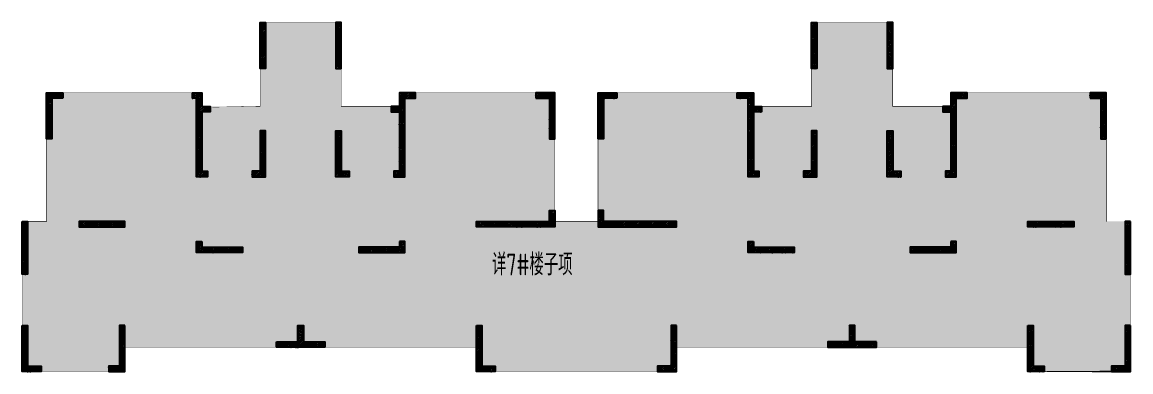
# Model space of a CAD drawing. Extents: x 923964 to 1204934, y 804567 to 1705037.
# Drawn here: x 1082122 to 1123134, y 856917 to 869837 of the extents above; entities that cross this region are included whole.
import ezdxf
from ezdxf.enums import TextEntityAlignment as Align

# ---------------------------------------------------------------- set-up
doc = ezdxf.new("R2010")
doc.units = 0
doc.header["$LTSCALE"] = 500
for name, color, linetype in [('S_WALL', 2, 'CONTINUOUS'), ('S_WALL_HACH', 30, 'CONTINUOUS'), ('S_WALL_OTHE_HACH', 33, 'CONTINUOUS'), ('主楼填充', 7, 'CONTINUOUS')]:
    doc.layers.add(name, color=color, linetype=linetype)
doc.styles.add('TH-STYLE3', font='tssdeng.shx', dxfattribs={"width": 0.7, "bigfont": 'tssdchn.shx'})
pattern_1 = [(45, (0, 0), (-44.19417382415921, 44.19417382415922), []), (49.99999999999999, (0, 0), (179.3150456501884, -15.68803374564878), [18.75, -206.25]), (355, (0, 0), (-34.68783340325, 188.048033425003), [15, -165]), (100.4514, (14.94292, -1.307335), (144.6273454285054, 172.3598855152384), [15.9350475, -175.285528]), (46.18420000000002, (0, 50), (266.8102621564111, -41.37975358225452), [28.125, -309.3749999999999]), (96.6356, (22.23418625, 46.55167325), (233.6656763871758, 243.5294677251104), [23.902572, -262.92825]), (351.1842, (0, 50), (233.6654862834068, 243.5296502313311), [22.5, -247.5]), (21, (25, 37.5), (149.2267630296154, -100.6547226663347), [18.75, -206.25]), (326.0000000000001, (25, 37.5), (60.82883298039543, 181.2875112617133), [15, -165]), (71.4514, (37.43555825, 29.1120985), (210.0556571453725, 80.6326241774881), [15.9350475, -175.285528]), (37.50000000000001, (0, 0), (3.039963829322667, 83.22346345782788), [0, -163, 0, -167.5, 0, -165.625]), (7.499999999999999, (0, 0), (65.76738436053715, 98.60292797059006), [0, -95.5, 0, -159.25, 0, -63.125]), (327.5, (-55.75, 0), (133.4556090431022, -5.638717933594939), [0, -62.5, 0, -195, 0, -258.75]), (317.5, (-80.75, 0), (145.7965423355966, 25.02624558307943), [0, -81.25, 0, -129.5, 0, -183.75])]

msp = doc.modelspace()

# ---------------------------------------------------------------- hatches: boundary and pattern name
at = {"layer": 'S_WALL_HACH'}
h = msp.add_hatch(color=256, dxfattribs=at)
h.dxf.hatch_style = 1
h.paths.add_polyline_path([(1091123.895020982, 869627.3695993001), (1091123.894925914, 869627.3695993002), (1091123.894925914, 868127.3695993002), (1090923.894925914, 868127.3695993002), (1090923.894925914, 869827.3695993002), (1091123.895020982, 869827.3695993001)])
h = msp.add_hatch(color=256, dxfattribs=at)
h.dxf.hatch_style = 1
h.paths.add_polyline_path([(1093723.894925916, 869627.3695993002), (1093723.894925916, 868127.3695993002), (1093923.894925916, 868127.3695993002), (1093923.894925916, 869827.3695993002), (1093723.894925916, 869827.3695993001)])
h = msp.add_hatch(color=256, dxfattribs=at)
h.dxf.hatch_style = 1
h.paths.add_polyline_path([(1111523.895020983, 869627.3695993122), (1111523.895116083, 869627.3695993123), (1111523.895116085, 868127.3695993123), (1111323.895116085, 868127.369599312), (1111323.895116083, 869827.369599312), (1111523.895020982, 869827.3695993122)])
h = msp.add_hatch(color=256, dxfattribs=at)
h.dxf.hatch_style = 1
h.paths.add_polyline_path([(1114123.895116085, 869627.3695993158), (1114123.895116087, 868127.3695993158), (1114323.895116087, 868127.3695993162), (1114323.895116085, 869827.3695993162), (1114123.895116085, 869827.3695993153)])
h = msp.add_hatch(color=256, dxfattribs=at)
h.dxf.hatch_style = 1
h.paths.add_polyline_path([(1083623.895020988, 867027.3695992981), (1083223.895021004, 867027.3695992981), (1083223.895021004, 865527.3695992981), (1083023.895021004, 865527.3695992981), (1083023.895021004, 867227.3695992981), (1083623.895020988, 867227.3695992981)])
h = msp.add_hatch(color=256, dxfattribs=at)
h.dxf.hatch_style = 1
h.paths.add_polyline_path([(1088773.895020988, 866727.3695992979), (1089073.895020989, 866727.3695992979), (1089073.895020989, 866527.3695992979), (1088773.895020988, 866527.3695992979), (1088773.895020988, 864327.369599297), (1088973.895020965, 864327.369599297), (1088973.895020965, 864127.369599297), (1088573.895020988, 864127.369599297), (1088573.895021055, 867027.3695992978), (1088423.895020995, 867027.3695992978), (1088423.895020995, 867227.3695992978), (1088773.895020988, 867227.3695992981)])
h = msp.add_hatch(color=256, dxfattribs=at)
h.dxf.hatch_style = 1
h.paths.add_polyline_path([(1096073.895021067, 866727.3695989191), (1095773.895021066, 866727.3695989191), (1095773.895021066, 866527.3695989191), (1096073.895021067, 866527.3695989191), (1096073.895021067, 864327.3695989551), (1095873.895021089, 864327.3695989551), (1095873.895021089, 864127.3695989551), (1096273.895021067, 864127.3695989551), (1096273.895021, 867027.3695992978), (1096673.895021067, 867027.3695992978), (1096673.895021067, 867227.3695992978), (1096073.895021067, 867227.3695992981)])
h = msp.add_hatch(color=256, dxfattribs=at)
h.dxf.hatch_style = 1
h.paths.add_polyline_path([(1101123.895021006, 867027.3695993043), (1101623.895021001, 867027.3695993046), (1101623.895021002, 865527.3695993046), (1101823.895021002, 865527.3695993049), (1101823.895021001, 867227.3695993049), (1101123.895021006, 867227.3695993043)])
h = msp.add_hatch(color=256, dxfattribs=at)
h.dxf.hatch_style = 1
h.paths.add_polyline_path([(1104123.895020996, 867027.3695993063), (1103623.895021002, 867027.3695993059), (1103623.895021003, 865527.3695993059), (1103423.895021003, 865527.3695993058), (1103423.895021002, 867227.3695993058), (1104123.895020996, 867227.3695993063)])
h = msp.add_hatch(color=256, dxfattribs=at)
h.dxf.hatch_style = 1
h.paths.add_polyline_path([(1109173.895020936, 866727.3695989279), (1109473.895020937, 866727.3695989284), (1109473.895020937, 866527.3695989284), (1109173.895020936, 866527.3695989279), (1109173.895020939, 864327.369598964), (1109373.895020918, 864327.3695989642), (1109373.895020918, 864127.3695989642), (1108973.89502094, 864127.3695989638), (1108973.895021002, 867027.3695993064), (1108573.895020936, 867027.3695993058), (1108573.895020935, 867227.3695993058), (1109173.895020935, 867227.369599307)])
h = msp.add_hatch(color=256, dxfattribs=at)
h.dxf.hatch_style = 1
h.paths.add_polyline_path([(1116473.895021015, 866727.3695993167), (1116173.895021013, 866727.3695993163), (1116173.895021014, 866527.3695993163), (1116473.895021015, 866527.3695993167), (1116473.895021018, 864327.3695993158), (1116273.89502104, 864327.3695993156), (1116273.895021041, 864127.3695993156), (1116673.895021019, 864127.369599316), (1116673.895020948, 867027.3695993169), (1117073.895021014, 867027.3695993174), (1117073.895021014, 867227.3695993174), (1116473.895021014, 867227.369599317)])
h = msp.add_hatch(color=256, dxfattribs=at)
h.dxf.hatch_style = 1
h.paths.add_polyline_path([(1121623.895020988, 867027.3695993238), (1122023.895020999, 867027.3695993245), (1122023.895021001, 865527.3695993245), (1122223.895021001, 865527.3695993249), (1122223.895020998, 867227.3695993249), (1121623.895020988, 867227.3695993238)])
h = msp.add_hatch(color=256, dxfattribs=at)
h.dxf.hatch_style = 1
h.paths.add_polyline_path([(1090923.895020982, 864327.3695992985), (1090623.895020982, 864327.3695992985), (1090623.895020982, 864127.3695992985), (1091123.895020982, 864127.3695992979), (1091123.895020982, 865827.3695992979), (1090923.895020982, 865827.3695992979)])
h = msp.add_hatch(color=256, dxfattribs=at)
h.dxf.hatch_style = 1
h.paths.add_polyline_path([(1093923.895020982, 864327.3695992985), (1094223.895020982, 864327.3695992985), (1094223.895020982, 864127.3695992985), (1093723.895020982, 864127.3695992979), (1093723.895020982, 865827.3695992979), (1093923.895020982, 865827.3695992979)])
h = msp.add_hatch(color=256, dxfattribs=at)
h.dxf.hatch_style = 1
h.paths.add_polyline_path([(1111323.89502098, 864327.3695993008), (1111023.89502098, 864327.3695993007), (1111023.89502098, 864127.3695993007), (1111523.89502098, 864127.3695993002), (1111523.89502098, 865827.3695993002), (1111323.89502098, 865827.3695993002)])
h = msp.add_hatch(color=256, dxfattribs=at)
h.dxf.hatch_style = 1
h.paths.add_polyline_path([(1114323.89502098, 864327.3695993015), (1114623.89502098, 864327.3695993016), (1114623.89502098, 864127.3695993016), (1114123.89502098, 864127.3695993009), (1114123.89502098, 865827.3695993009), (1114323.89502098, 865827.3695993009)])
h = msp.add_hatch(color=256, dxfattribs=at)
h.dxf.hatch_style = 1
h.paths.add_polyline_path([(1099123.895020997, 862477.3695993074), (1101623.895020982, 862477.3695993028), (1101623.895020982, 862877.369599298), (1101823.895020982, 862877.3695992979), (1101823.895020982, 862477.3695992979), (1101823.895020982, 862277.3695992979), (1100223.902833482, 862277.3695993002), (1098923.895020997, 862277.3695993072), (1098923.895020997, 862477.3695993072)])
h = msp.add_hatch(color=256, dxfattribs=at)
h.dxf.hatch_style = 1
h.paths.add_polyline_path([(1106123.895020968, 862477.3695993074), (1103623.895020982, 862477.3695993028), (1103623.895020982, 862877.369599298), (1103423.895020982, 862877.3695992979), (1103423.895020982, 862477.3695992979), (1103423.895020982, 862277.3695992979), (1105023.887208482, 862277.3695993002), (1106323.895020968, 862277.3695993072), (1106323.895020968, 862477.3695993072)])
h = msp.add_hatch(color=256, dxfattribs=at)
h.dxf.hatch_style = 1
h.paths.add_polyline_path([(1082123.895020982, 862477.3695992983), (1082323.895020982, 862477.3695992983), (1082323.895020983, 860527.3695994945), (1082123.895020983, 860527.3695994945)])
h = msp.add_hatch(color=256, dxfattribs=at)
h.dxf.hatch_style = 1
h.paths.add_polyline_path([(1085723.895021004, 862477.3695993026), (1084223.899819704, 862477.3690362854), (1084223.899819704, 862277.3690362854), (1085923.895021004, 862277.3695993026), (1085923.895021004, 862477.3695992895)])
h = msp.add_hatch(color=256, dxfattribs=at)
h.dxf.hatch_style = 1
h.paths.add_polyline_path([(1119523.895021005, 862477.3695993257), (1121023.890222305, 862477.3690363105), (1121023.890222305, 862277.3690363105), (1119323.895021005, 862277.3695993253), (1119323.895021005, 862477.3695993122)])
h = msp.add_hatch(color=256, dxfattribs=at)
h.dxf.hatch_style = 1
h.paths.add_polyline_path([(1123123.895021026, 862477.3695993262), (1122923.895021026, 862477.3695993259), (1122923.895021028, 860527.3695995221), (1123123.895021028, 860527.3695995223)])
h = msp.add_hatch(color=256, dxfattribs=at)
h.dxf.hatch_style = 1
h.paths.add_polyline_path([(1088773.895021005, 861727.3695989306), (1088773.895021006, 861527.369599251), (1090273.902738414, 861527.3690362338), (1090273.902738414, 861327.3690362338), (1088573.895021006, 861327.369599251), (1088573.895021005, 861727.3695989306)])
h = msp.add_hatch(color=256, dxfattribs=at)
h.dxf.hatch_style = 1
h.paths.add_polyline_path([(1096073.895020982, 861727.3695989331), (1096073.895020981, 861527.3695992535), (1094573.902738414, 861527.3695993002), (1094573.902738414, 861327.3695993002), (1096273.895020981, 861327.3695992536), (1096273.895020982, 861727.3695989333)])
h = msp.add_hatch(color=256, dxfattribs=at)
h.dxf.hatch_style = 1
h.paths.add_polyline_path([(1109173.895021027, 861727.369598942), (1109173.895021029, 861527.3695992624), (1110673.887303596, 861527.3695993111), (1110673.887303597, 861327.3695993111), (1108973.895021029, 861327.3695992623), (1108973.895021027, 861727.3695989419)])
h = msp.add_hatch(color=256, dxfattribs=at)
h.dxf.hatch_style = 1
h.paths.add_polyline_path([(1116473.895021005, 861727.3695989494), (1116473.895021004, 861527.3695992698), (1114973.887303596, 861527.3690362505), (1114973.887303597, 861327.3690362505), (1116673.895021004, 861327.36959927), (1116673.895021005, 861727.3695989497)])
h = msp.add_hatch(color=256, dxfattribs=at)
h.dxf.hatch_style = 1
h.paths.add_polyline_path([(1082123.895021004, 858627.3695308536), (1082323.895021004, 858627.3695308536), (1082323.895020982, 857127.3695993002), (1082823.902738414, 857127.3695992985), (1082823.902738414, 856927.3695993002), (1082323.895021004, 856927.3695308536), (1082123.895021004, 856927.3695308536)])
h = msp.add_hatch(color=256, dxfattribs=at)
h.dxf.hatch_style = 1
h.paths.add_polyline_path([(1085923.895021004, 858627.3695992979), (1085723.895021004, 858627.3695993026), (1085723.895020958, 857127.3695920609), (1085323.895021004, 857127.3695920615), (1085323.895021004, 856927.3695920615), (1085923.895020946, 856927.3695919741), (1085923.895021004, 857827.3695992979)])
h = msp.add_hatch(color=256, dxfattribs=at)
h.dxf.hatch_style = 1
h.paths.add_polyline_path([(1091524.902833482, 858027.369036232), (1092323.895021003, 858027.3695992491), (1092323.902833482, 858627.3695993002), (1092523.902833483, 858627.3695993002), (1092523.895021003, 858027.3695992492), (1093323.899914769, 858027.369036232), (1093323.899914769, 857827.369036232), (1091524.902833482, 857827.369036232)])
h = msp.add_hatch(color=256, dxfattribs=at)
h.dxf.hatch_style = 1
h.paths.add_polyline_path([(1098923.895020982, 858627.3695992979), (1099123.895020983, 858627.3695993026), (1099123.895021052, 857127.3695920609), (1099623.895021005, 857127.3695920615), (1099623.895021005, 856927.3695920615), (1098923.895021064, 856927.3695919741), (1098923.895021005, 857827.3695992979)])
h = msp.add_hatch(color=256, dxfattribs=at)
h.dxf.hatch_style = 1
h.paths.add_polyline_path([(1106323.895021031, 858627.3695993029), (1106123.895021031, 858627.3695993073), (1106123.895020964, 857127.3695920656), (1105623.895021011, 857127.3695920655), (1105623.895021011, 856927.3695920655), (1106323.895020952, 856927.3695919791), (1106323.89502101, 857827.3695993029)])
h = msp.add_hatch(color=256, dxfattribs=at)
h.dxf.hatch_style = 1
h.paths.add_polyline_path([(1113723.899914769, 858027.369036232), (1112923.895021012, 858027.3695992631), (1112923.902833483, 858627.3695993003), (1112723.902833482, 858627.3695993001), (1112723.895021011, 858027.369599263), (1111923.902833482, 858027.369036232), (1111923.902833483, 857827.369036232), (1113723.89991477, 857827.369036232)])
h = msp.add_hatch(color=256, dxfattribs=at)
h.dxf.hatch_style = 1
h.paths.add_polyline_path([(1119323.89502101, 858627.3695993206), (1119523.89502101, 858627.3695993257), (1119523.895021058, 857127.369592084), (1119923.895021012, 857127.3695920852), (1119923.895021012, 856927.3695920852), (1119323.89502107, 856927.3695919968), (1119323.895021011, 857827.3695993206)])
h = msp.add_hatch(color=256, dxfattribs=at)
h.dxf.hatch_style = 1
h.paths.add_polyline_path([(1123123.89502101, 858627.3695308814), (1122923.89502101, 858627.3695308812), (1122923.895021033, 857127.3695993278), (1122423.887303602, 857127.3695993253), (1122423.887303603, 856927.3695993271), (1122923.895021013, 856927.3695308812), (1123123.895021013, 856927.3695308814)])
at = {"layer": 'S_WALL_OTHE_HACH'}
h = msp.add_hatch(dxfattribs=at)
h.set_pattern_fill('钢筋混凝土', color=256, scale=25)
h.set_pattern_definition(pattern_1)
h.paths.add_polyline_path([(1091123.895020982, 869627.3695993001), (1091123.894925914, 869627.3695993002), (1091123.894925914, 868127.3695993002), (1090923.894925914, 868127.3695993002), (1090923.894925914, 869827.3695993002), (1091123.895020982, 869827.3695993001)])
h = msp.add_hatch(dxfattribs=at)
h.set_pattern_fill('钢筋混凝土', color=256, scale=25)
h.set_pattern_definition(pattern_1)
h.paths.add_polyline_path([(1093723.894925916, 869627.3695993002), (1093723.894925916, 868127.3695993002), (1093923.894925916, 868127.3695993002), (1093923.894925916, 869827.3695993002), (1093723.894925916, 869827.3695993001)])
h = msp.add_hatch(dxfattribs=at)
h.set_pattern_fill('钢筋混凝土', color=256, scale=25)
h.set_pattern_definition(pattern_1)
h.paths.add_polyline_path([(1111523.895020983, 869627.3695993122), (1111523.895116083, 869627.3695993123), (1111523.895116085, 868127.3695993123), (1111323.895116085, 868127.369599312), (1111323.895116083, 869827.369599312), (1111523.895020982, 869827.3695993122)])
h = msp.add_hatch(dxfattribs=at)
h.set_pattern_fill('钢筋混凝土', color=256, scale=25)
h.set_pattern_definition(pattern_1)
h.paths.add_polyline_path([(1114123.895116085, 869627.3695993158), (1114123.895116087, 868127.3695993158), (1114323.895116087, 868127.3695993162), (1114323.895116085, 869827.3695993162), (1114123.895116085, 869827.3695993153)])
h = msp.add_hatch(dxfattribs=at)
h.set_pattern_fill('钢筋混凝土', color=256, scale=25)
h.set_pattern_definition(pattern_1)
h.paths.add_polyline_path([(1083623.895020988, 867027.3695992981), (1083223.895021004, 867027.3695992981), (1083223.895021004, 865527.3695992981), (1083023.895021004, 865527.3695992981), (1083023.895021004, 867227.3695992981), (1083623.895020988, 867227.3695992981)])
h = msp.add_hatch(dxfattribs=at)
h.set_pattern_fill('钢筋混凝土', color=256, scale=25)
h.set_pattern_definition(pattern_1)
h.paths.add_polyline_path([(1088773.895020988, 866727.3695992979), (1089073.895020989, 866727.3695992979), (1089073.895020989, 866527.3695992979), (1088773.895020988, 866527.3695992979), (1088773.895020988, 864327.369599297), (1088973.895020965, 864327.369599297), (1088973.895020965, 864127.369599297), (1088573.895020988, 864127.369599297), (1088573.895021055, 867027.3695992978), (1088423.895020995, 867027.3695992978), (1088423.895020995, 867227.3695992978), (1088773.895020988, 867227.3695992981)])
h = msp.add_hatch(dxfattribs=at)
h.set_pattern_fill('钢筋混凝土', color=256, scale=25)
h.set_pattern_definition(pattern_1)
h.paths.add_polyline_path([(1096073.895021067, 866727.3695989191), (1095773.895021066, 866727.3695989191), (1095773.895021066, 866527.3695989191), (1096073.895021067, 866527.3695989191), (1096073.895021067, 864327.3695989551), (1095873.895021089, 864327.3695989551), (1095873.895021089, 864127.3695989551), (1096273.895021067, 864127.3695989551), (1096273.895021, 867027.3695992978), (1096673.895021067, 867027.3695992978), (1096673.895021067, 867227.3695992978), (1096073.895021067, 867227.3695992981)])
h = msp.add_hatch(dxfattribs=at)
h.set_pattern_fill('钢筋混凝土', color=256, scale=25)
h.set_pattern_definition(pattern_1)
h.paths.add_polyline_path([(1101123.895021006, 867027.3695993043), (1101623.895021001, 867027.3695993046), (1101623.895021002, 865527.3695993046), (1101823.895021002, 865527.3695993049), (1101823.895021001, 867227.3695993049), (1101123.895021006, 867227.3695993043)])
h = msp.add_hatch(dxfattribs=at)
h.set_pattern_fill('钢筋混凝土', color=256, scale=25)
h.set_pattern_definition(pattern_1)
h.paths.add_polyline_path([(1104123.895020996, 867027.3695993063), (1103623.895021002, 867027.3695993059), (1103623.895021003, 865527.3695993059), (1103423.895021003, 865527.3695993058), (1103423.895021002, 867227.3695993058), (1104123.895020996, 867227.3695993063)])
h = msp.add_hatch(dxfattribs=at)
h.set_pattern_fill('钢筋混凝土', color=256, scale=25)
h.set_pattern_definition(pattern_1)
h.paths.add_polyline_path([(1109173.895020936, 866727.3695989279), (1109473.895020937, 866727.3695989284), (1109473.895020937, 866527.3695989284), (1109173.895020936, 866527.3695989279), (1109173.895020939, 864327.369598964), (1109373.895020918, 864327.3695989642), (1109373.895020918, 864127.3695989642), (1108973.89502094, 864127.3695989638), (1108973.895021002, 867027.3695993064), (1108573.895020936, 867027.3695993058), (1108573.895020935, 867227.3695993058), (1109173.895020935, 867227.369599307)])
h = msp.add_hatch(dxfattribs=at)
h.set_pattern_fill('钢筋混凝土', color=256, scale=25)
h.set_pattern_definition(pattern_1)
h.paths.add_polyline_path([(1116473.895021015, 866727.3695993167), (1116173.895021013, 866727.3695993163), (1116173.895021014, 866527.3695993163), (1116473.895021015, 866527.3695993167), (1116473.895021018, 864327.3695993158), (1116273.89502104, 864327.3695993156), (1116273.895021041, 864127.3695993156), (1116673.895021019, 864127.369599316), (1116673.895020948, 867027.3695993169), (1117073.895021014, 867027.3695993174), (1117073.895021014, 867227.3695993174), (1116473.895021014, 867227.369599317)])
h = msp.add_hatch(dxfattribs=at)
h.set_pattern_fill('钢筋混凝土', color=256, scale=25)
h.set_pattern_definition(pattern_1)
h.paths.add_polyline_path([(1121623.895020988, 867027.3695993238), (1122023.895020999, 867027.3695993245), (1122023.895021001, 865527.3695993245), (1122223.895021001, 865527.3695993249), (1122223.895020998, 867227.3695993249), (1121623.895020988, 867227.3695993238)])
h = msp.add_hatch(dxfattribs=at)
h.set_pattern_fill('钢筋混凝土', color=256, scale=25)
h.set_pattern_definition(pattern_1)
h.paths.add_polyline_path([(1090923.895020982, 864327.3695992985), (1090623.895020982, 864327.3695992985), (1090623.895020982, 864127.3695992985), (1091123.895020982, 864127.3695992979), (1091123.895020982, 865827.3695992979), (1090923.895020982, 865827.3695992979)])
h = msp.add_hatch(dxfattribs=at)
h.set_pattern_fill('钢筋混凝土', color=256, scale=25)
h.set_pattern_definition(pattern_1)
h.paths.add_polyline_path([(1093923.895020982, 864327.3695992985), (1094223.895020982, 864327.3695992985), (1094223.895020982, 864127.3695992985), (1093723.895020982, 864127.3695992979), (1093723.895020982, 865827.3695992979), (1093923.895020982, 865827.3695992979)])
h = msp.add_hatch(dxfattribs=at)
h.set_pattern_fill('钢筋混凝土', color=256, scale=25)
h.set_pattern_definition(pattern_1)
h.paths.add_polyline_path([(1111323.89502098, 864327.3695993008), (1111023.89502098, 864327.3695993007), (1111023.89502098, 864127.3695993007), (1111523.89502098, 864127.3695993002), (1111523.89502098, 865827.3695993002), (1111323.89502098, 865827.3695993002)])
h = msp.add_hatch(dxfattribs=at)
h.set_pattern_fill('钢筋混凝土', color=256, scale=25)
h.set_pattern_definition(pattern_1)
h.paths.add_polyline_path([(1114323.89502098, 864327.3695993015), (1114623.89502098, 864327.3695993016), (1114623.89502098, 864127.3695993016), (1114123.89502098, 864127.3695993009), (1114123.89502098, 865827.3695993009), (1114323.89502098, 865827.3695993009)])
h = msp.add_hatch(dxfattribs=at)
h.set_pattern_fill('钢筋混凝土', color=256, scale=25)
h.set_pattern_definition(pattern_1)
h.paths.add_polyline_path([(1099123.895020997, 862477.3695993074), (1101623.895020982, 862477.3695993028), (1101623.895020982, 862877.369599298), (1101823.895020982, 862877.3695992979), (1101823.895020982, 862477.3695992979), (1101823.895020982, 862277.3695992979), (1100223.902833482, 862277.3695993002), (1098923.895020997, 862277.3695993072), (1098923.895020997, 862477.3695993072)])
h = msp.add_hatch(dxfattribs=at)
h.set_pattern_fill('钢筋混凝土', color=256, scale=25)
h.set_pattern_definition(pattern_1)
h.paths.add_polyline_path([(1106123.895020968, 862477.3695993074), (1103623.895020982, 862477.3695993028), (1103623.895020982, 862877.369599298), (1103423.895020982, 862877.3695992979), (1103423.895020982, 862477.3695992979), (1103423.895020982, 862277.3695992979), (1105023.887208482, 862277.3695993002), (1106323.895020968, 862277.3695993072), (1106323.895020968, 862477.3695993072)])
h = msp.add_hatch(dxfattribs=at)
h.set_pattern_fill('钢筋混凝土', color=256, scale=25)
h.set_pattern_definition(pattern_1)
h.paths.add_polyline_path([(1082123.895020982, 862477.3695992983), (1082323.895020982, 862477.3695992983), (1082323.895020983, 860527.3695994945), (1082123.895020983, 860527.3695994945)])
h = msp.add_hatch(dxfattribs=at)
h.set_pattern_fill('钢筋混凝土', color=256, scale=25)
h.set_pattern_definition(pattern_1)
h.paths.add_polyline_path([(1085723.895021004, 862477.3695993026), (1084223.899819704, 862477.3690362854), (1084223.899819704, 862277.3690362854), (1085923.895021004, 862277.3695993026), (1085923.895021004, 862477.3695992895)])
h = msp.add_hatch(dxfattribs=at)
h.set_pattern_fill('钢筋混凝土', color=256, scale=25)
h.set_pattern_definition(pattern_1)
h.paths.add_polyline_path([(1119523.895021005, 862477.3695993257), (1121023.890222305, 862477.3690363105), (1121023.890222305, 862277.3690363105), (1119323.895021005, 862277.3695993253), (1119323.895021005, 862477.3695993122)])
h = msp.add_hatch(dxfattribs=at)
h.set_pattern_fill('钢筋混凝土', color=256, scale=25)
h.set_pattern_definition(pattern_1)
h.paths.add_polyline_path([(1123123.895021026, 862477.3695993262), (1122923.895021026, 862477.3695993259), (1122923.895021028, 860527.3695995221), (1123123.895021028, 860527.3695995223)])
h = msp.add_hatch(dxfattribs=at)
h.set_pattern_fill('钢筋混凝土', color=256, scale=25)
h.set_pattern_definition(pattern_1)
h.paths.add_polyline_path([(1088773.895021005, 861727.3695989306), (1088773.895021006, 861527.369599251), (1090273.902738414, 861527.3690362338), (1090273.902738414, 861327.3690362338), (1088573.895021006, 861327.369599251), (1088573.895021005, 861727.3695989306)])
h = msp.add_hatch(dxfattribs=at)
h.set_pattern_fill('钢筋混凝土', color=256, scale=25)
h.set_pattern_definition(pattern_1)
h.paths.add_polyline_path([(1096073.895020982, 861727.3695989331), (1096073.895020981, 861527.3695992535), (1094573.902738414, 861527.3695993002), (1094573.902738414, 861327.3695993002), (1096273.895020981, 861327.3695992536), (1096273.895020982, 861727.3695989333)])
h = msp.add_hatch(dxfattribs=at)
h.set_pattern_fill('钢筋混凝土', color=256, scale=25)
h.set_pattern_definition(pattern_1)
h.paths.add_polyline_path([(1109173.895021027, 861727.369598942), (1109173.895021029, 861527.3695992624), (1110673.887303596, 861527.3695993111), (1110673.887303597, 861327.3695993111), (1108973.895021029, 861327.3695992623), (1108973.895021027, 861727.3695989419)])
h = msp.add_hatch(dxfattribs=at)
h.set_pattern_fill('钢筋混凝土', color=256, scale=25)
h.set_pattern_definition(pattern_1)
h.paths.add_polyline_path([(1116473.895021005, 861727.3695989494), (1116473.895021004, 861527.3695992698), (1114973.887303596, 861527.3690362505), (1114973.887303597, 861327.3690362505), (1116673.895021004, 861327.36959927), (1116673.895021005, 861727.3695989497)])
h = msp.add_hatch(dxfattribs=at)
h.set_pattern_fill('钢筋混凝土', color=256, scale=25)
h.set_pattern_definition(pattern_1)
h.paths.add_polyline_path([(1082123.895021004, 858627.3695308536), (1082323.895021004, 858627.3695308536), (1082323.895020982, 857127.3695993002), (1082823.902738414, 857127.3695992985), (1082823.902738414, 856927.3695993002), (1082323.895021004, 856927.3695308536), (1082123.895021004, 856927.3695308536)])
h = msp.add_hatch(dxfattribs=at)
h.set_pattern_fill('钢筋混凝土', color=256, scale=25)
h.set_pattern_definition(pattern_1)
h.paths.add_polyline_path([(1085923.895021004, 858627.3695992979), (1085723.895021004, 858627.3695993026), (1085723.895020958, 857127.3695920609), (1085323.895021004, 857127.3695920615), (1085323.895021004, 856927.3695920615), (1085923.895020946, 856927.3695919741), (1085923.895021004, 857827.3695992979)])
h = msp.add_hatch(dxfattribs=at)
h.set_pattern_fill('钢筋混凝土', color=256, scale=25)
h.set_pattern_definition(pattern_1)
h.paths.add_polyline_path([(1091524.902833482, 858027.369036232), (1092323.895021003, 858027.3695992491), (1092323.902833482, 858627.3695993002), (1092523.902833483, 858627.3695993002), (1092523.895021003, 858027.3695992492), (1093323.899914769, 858027.369036232), (1093323.899914769, 857827.369036232), (1091524.902833482, 857827.369036232)])
h = msp.add_hatch(dxfattribs=at)
h.set_pattern_fill('钢筋混凝土', color=256, scale=25)
h.set_pattern_definition(pattern_1)
h.paths.add_polyline_path([(1098923.895020982, 858627.3695992979), (1099123.895020983, 858627.3695993026), (1099123.895021052, 857127.3695920609), (1099623.895021005, 857127.3695920615), (1099623.895021005, 856927.3695920615), (1098923.895021064, 856927.3695919741), (1098923.895021005, 857827.3695992979)])
h = msp.add_hatch(dxfattribs=at)
h.set_pattern_fill('钢筋混凝土', color=256, scale=25)
h.set_pattern_definition(pattern_1)
h.paths.add_polyline_path([(1106323.895021031, 858627.3695993029), (1106123.895021031, 858627.3695993073), (1106123.895020964, 857127.3695920656), (1105623.895021011, 857127.3695920655), (1105623.895021011, 856927.3695920655), (1106323.895020952, 856927.3695919791), (1106323.89502101, 857827.3695993029)])
h = msp.add_hatch(dxfattribs=at)
h.set_pattern_fill('钢筋混凝土', color=256, scale=25)
h.set_pattern_definition(pattern_1)
h.paths.add_polyline_path([(1113723.899914769, 858027.369036232), (1112923.895021012, 858027.3695992631), (1112923.902833483, 858627.3695993003), (1112723.902833482, 858627.3695993001), (1112723.895021011, 858027.369599263), (1111923.902833482, 858027.369036232), (1111923.902833483, 857827.369036232), (1113723.89991477, 857827.369036232)])
h = msp.add_hatch(dxfattribs=at)
h.set_pattern_fill('钢筋混凝土', color=256, scale=25)
h.set_pattern_definition(pattern_1)
h.paths.add_polyline_path([(1119323.89502101, 858627.3695993206), (1119523.89502101, 858627.3695993257), (1119523.895021058, 857127.369592084), (1119923.895021012, 857127.3695920852), (1119923.895021012, 856927.3695920852), (1119323.89502107, 856927.3695919968), (1119323.895021011, 857827.3695993206)])
h = msp.add_hatch(dxfattribs=at)
h.set_pattern_fill('钢筋混凝土', color=256, scale=25)
h.set_pattern_definition(pattern_1)
h.paths.add_polyline_path([(1123123.89502101, 858627.3695308814), (1122923.89502101, 858627.3695308812), (1122923.895021033, 857127.3695993278), (1122423.887303602, 857127.3695993253), (1122423.887303603, 856927.3695993271), (1122923.895021013, 856927.3695308812), (1123123.895021013, 856927.3695308814)])
at = {"layer": '主楼填充'}
h = msp.add_hatch(dxfattribs=at)
h.set_pattern_fill('GRASS', color=1, scale=20)
h.set_pattern_definition([(90, (-58733.36916758982, 0), (-359.21, 359.21), [95.25, -623.17]), (45, (-58733.36916758982, 0), (-359.2102448427661, 359.2102448427661), [95.25, -412.75]), (135, (-58733.36916758982, 0), (-359.2102448427661, -359.2102448427661), [95.25, -412.75])])
h.paths.add_polyline_path([(1083023.89502102, 867226.900068535), (1083023.89502102, 862476.9000685348), (1082131.57741616, 862476.9000685344), (1082131.57741616, 856926.9000000905), (1085923.895020983, 856926.899999879), (1085923.895021034, 857826.9000685395), (1098923.89502105, 857826.9000692827), (1098923.895021162, 856926.900061211), (1106323.895020932, 856926.9000612046), (1106323.895020932, 857826.9000685234), (1119323.895021017, 857826.9000685462), (1119323.895021076, 856927.3695919968), (1123123.895020967, 856927.3695308814), (1123123.895020984, 862472.7131704756), (1122227.856804675, 862477.3695993262), (1122227.856804691, 867226.9000685611), (1116473.895021007, 867226.9000685288), (1116473.895044492, 866727.3695934196), (1114323.895092076, 866727.3695934444), (1114323.895163644, 869826.8995743201), (1111323.895116094, 869826.9000565367), (1111323.895116088, 866727.3695930837), (1109173.895020995, 866727.3696047731), (1109173.895020914, 867226.9000685868), (1103428.091031846, 867226.9000685418), (1103419.699010125, 862477.3695993031), (1101823.895021017, 862477.3695993026), (1101823.895021016, 867226.9000685418), (1096073.895021019, 867226.900068535), (1096073.895021019, 866727.3695969163), (1093923.894925921, 866727.3696009218), (1093923.894925921, 869826.9000725426), (1090923.894925919, 869826.8999696828), (1090923.894925919, 866727.3695498707), (1088773.89502102, 866727.369648725), (1088773.895021019, 867226.900068535)])

# ---------------------------------------------------------------- linework, layer by layer
at = {"layer": 'S_WALL'}
for points in [[(1091123.895020982, 869627.3695993001), (1091123.894925914, 869627.3695993002), (1091123.894925914, 868127.3695993002), (1090923.894925914, 868127.3695993002), (1090923.894925914, 869827.3695993002), (1091123.895020982, 869827.3695993001)], [(1093723.894925916, 869627.3695993001), (1093723.894925916, 869627.3695993002), (1093723.894925916, 868127.3695993002), (1093923.894925916, 868127.3695993002), (1093923.894925916, 869827.3695993002), (1093723.894925916, 869827.3695993001)], [(1111523.895020983, 869627.3695993122), (1111523.895116083, 869627.3695993123), (1111523.895116085, 868127.3695993123), (1111323.895116085, 868127.369599312), (1111323.895116083, 869827.369599312), (1111523.895020982, 869827.3695993122)], [(1114123.895116085, 869627.3695993153), (1114123.895116085, 869627.3695993158), (1114123.895116087, 868127.3695993158), (1114323.895116087, 868127.3695993162), (1114323.895116085, 869827.3695993162), (1114123.895116085, 869827.3695993153)], [(1083623.895020988, 867027.3695992981), (1083223.895021004, 867027.3695992981), (1083223.895021004, 865527.3695992981), (1083023.895021004, 865527.3695992981), (1083023.895021004, 867227.3695992981), (1083623.895020988, 867227.3695992981)], [(1101123.895021006, 867027.3695993043), (1101623.895021001, 867027.3695993046), (1101623.895021002, 865527.3695993046), (1101823.895021002, 865527.3695993049), (1101823.895021001, 867227.3695993049), (1101123.895021006, 867227.3695993043)], [(1104123.895020996, 867027.3695993063), (1103623.895021002, 867027.3695993059), (1103623.895021003, 865527.3695993059), (1103423.895021003, 865527.3695993058), (1103423.895021002, 867227.3695993058), (1104123.895020996, 867227.3695993063)], [(1121623.895020988, 867027.3695993238), (1122023.895020999, 867027.3695993245), (1122023.895021001, 865527.3695993245), (1122223.895021001, 865527.3695993249), (1122223.895020998, 867227.3695993249), (1121623.895020988, 867227.3695993238)], [(1090923.895020982, 864327.3695992985), (1090623.895020982, 864327.3695992985), (1090623.895020982, 864127.3695992985), (1091123.895020982, 864127.3695992979), (1091123.895020982, 865827.3695992979), (1090923.895020982, 865827.3695992979)], [(1093923.895020982, 864327.3695992985), (1094223.895020982, 864327.3695992985), (1094223.895020982, 864127.3695992985), (1093723.895020982, 864127.3695992979), (1093723.895020982, 865827.3695992979), (1093923.895020982, 865827.3695992979)], [(1111323.89502098, 864327.3695993008), (1111023.89502098, 864327.3695993007), (1111023.89502098, 864127.3695993007), (1111523.89502098, 864127.3695993002), (1111523.89502098, 865827.3695993002), (1111323.89502098, 865827.3695993002)], [(1114323.89502098, 864327.3695993015), (1114623.89502098, 864327.3695993016), (1114623.89502098, 864127.3695993016), (1114123.89502098, 864127.3695993009), (1114123.89502098, 865827.3695993009), (1114323.89502098, 865827.3695993009)], [(1099123.895020997, 862477.3695993074), (1099123.895020997, 862477.3695993074), (1101623.895020982, 862477.3695993028), (1101623.895020982, 862877.369599298), (1101823.895020982, 862877.3695992979), (1101823.895020982, 862477.3695992979), (1101823.895020982, 862277.3695992979), (1100223.902833482, 862277.369599298), (1100223.902833482, 862277.3695993002), (1098923.895020997, 862277.3695993072), (1098923.895020997, 862477.3695993072)], [(1106123.895020968, 862477.3695993074), (1106123.895020968, 862477.3695993074), (1103623.895020982, 862477.3695993028), (1103623.895020982, 862877.369599298), (1103423.895020982, 862877.3695992979), (1103423.895020982, 862477.3695992979), (1103423.895020982, 862277.3695992979), (1105023.887208482, 862277.369599298), (1105023.887208482, 862277.3695993002), (1106323.895020968, 862277.3695993072), (1106323.895020968, 862477.3695993072)], [(1082123.895020982, 862477.3695992983), (1082323.895020982, 862477.3695992983), (1082323.895020983, 860527.3695994945), (1082123.895020983, 860527.3695994945)], [(1085723.895021004, 862477.3695992895), (1085723.895021004, 862477.3695993026), (1084223.899819704, 862477.3690362854), (1084223.899819704, 862277.3690362854), (1085923.895021004, 862277.3695993026), (1085923.895021004, 862477.3695992895)], [(1119523.895021005, 862477.3695993125), (1119523.895021005, 862477.3695993257), (1121023.890222305, 862477.3690363105), (1121023.890222305, 862277.3690363105), (1119323.895021005, 862277.3695993253), (1119323.895021005, 862477.3695993122)], [(1123123.895021026, 862477.3695993262), (1122923.895021026, 862477.3695993259), (1122923.895021028, 860527.3695995221), (1123123.895021028, 860527.3695995223)], [(1088773.895021005, 861727.3695989306), (1088773.895021006, 861527.369599251), (1090273.902738414, 861527.3690362338), (1090273.902738414, 861327.3690362338), (1088573.895021006, 861327.369599251), (1088573.895021005, 861727.3695989306)], [(1096073.895020982, 861727.3695989331), (1096073.895020981, 861527.3695992535), (1094573.902738414, 861527.3695993002), (1094573.902738414, 861327.3695993002), (1096273.895020981, 861327.3695992536), (1096273.895020982, 861727.3695989333)], [(1109173.895021027, 861727.369598942), (1109173.895021029, 861527.3695992624), (1110673.887303596, 861527.3695993111), (1110673.887303597, 861327.3695993111), (1108973.895021029, 861327.3695992623), (1108973.895021027, 861727.3695989419)], [(1116473.895021005, 861727.3695989494), (1116473.895021004, 861527.3695992698), (1114973.887303596, 861527.3690362505), (1114973.887303597, 861327.3690362505), (1116673.895021004, 861327.36959927), (1116673.895021005, 861727.3695989497)], [(1082123.895021004, 858627.3695308536), (1082323.895021004, 858627.3695308536), (1082323.895020982, 857127.3695993002), (1082823.902738414, 857127.3695992985), (1082823.902738414, 856927.3695993002), (1082323.895021004, 856927.3695308536), (1082123.895021004, 856927.3695308536)], [(1091524.902833482, 858027.369036232), (1092323.895021003, 858027.3695992491), (1092323.902833482, 858627.3695993002), (1092523.902833483, 858627.3695993002), (1092523.895021003, 858027.3695992492), (1093323.899914769, 858027.369036232), (1093323.899914769, 857827.369036232), (1091524.902833482, 857827.369036232)], [(1113723.899914769, 858027.369036232), (1112923.895021012, 858027.3695992631), (1112923.902833483, 858627.3695993003), (1112723.902833482, 858627.3695993001), (1112723.895021011, 858027.369599263), (1111923.902833482, 858027.369036232), (1111923.902833483, 857827.369036232), (1113723.89991477, 857827.369036232)], [(1123123.89502101, 858627.3695308814), (1122923.89502101, 858627.3695308812), (1122923.895021033, 857127.3695993278), (1122423.887303602, 857127.3695993253), (1122423.887303603, 856927.3695993271), (1122923.895021013, 856927.3695308812), (1123123.895021013, 856927.3695308814)]]:
    msp.add_lwpolyline(points, close=True, dxfattribs=at)
for points in [[(1088773.895020988, 866727.3695992979), (1089073.895020989, 866727.3695992979), (1089073.895020989, 866527.3695992979), (1088773.895020988, 866527.3695992979), (1088773.895020988, 864327.369599297), (1088973.895020965, 864327.369599297), (1088973.895020965, 864127.369599297), (1088573.895020988, 864127.369599297), (1088573.895021055, 867027.3695992978), (1088423.895020995, 867027.3695992978), (1088423.895020995, 867227.3695992978), (1088773.895020988, 867227.3695992981), (1088773.895020988, 866727.3695992979)], [(1096073.895021067, 866727.3695989191), (1095773.895021066, 866727.3695989191), (1095773.895021066, 866527.3695989191), (1096073.895021067, 866527.3695989191), (1096073.895021067, 864327.3695989551), (1095873.895021089, 864327.3695989551), (1095873.895021089, 864127.3695989551), (1096273.895021067, 864127.3695989551), (1096273.895021, 867027.3695992978), (1096673.895021067, 867027.3695992978), (1096673.895021067, 867227.3695992978), (1096073.895021067, 867227.3695992981), (1096073.895021067, 866727.3695989191)], [(1109173.895020936, 866727.3695989279), (1109473.895020937, 866727.3695989284), (1109473.895020937, 866527.3695989284), (1109173.895020936, 866527.3695989279), (1109173.895020939, 864327.369598964), (1109373.895020918, 864327.3695989642), (1109373.895020918, 864127.3695989642), (1108973.89502094, 864127.3695989638), (1108973.895021002, 867027.3695993064), (1108573.895020936, 867027.3695993058), (1108573.895020935, 867227.3695993058), (1109173.895020935, 867227.369599307), (1109173.895020936, 866727.3695989279)], [(1116473.895021015, 866727.3695993167), (1116173.895021013, 866727.3695993163), (1116173.895021014, 866527.3695993163), (1116473.895021015, 866527.3695993167), (1116473.895021018, 864327.3695993158), (1116273.89502104, 864327.3695993156), (1116273.895021041, 864127.3695993156), (1116673.895021019, 864127.369599316), (1116673.895020948, 867027.3695993169), (1117073.895021014, 867027.3695993174), (1117073.895021014, 867227.3695993174), (1116473.895021014, 867227.369599317), (1116473.895021015, 866727.3695993167)], [(1085923.895021004, 858627.3695992979), (1085723.895021004, 858627.3695993026), (1085723.895020958, 857127.3695920609), (1085323.895021004, 857127.3695920615), (1085323.895021004, 856927.3695920615), (1085923.895020946, 856927.3695919741), (1085923.895020997, 857827.3695993026), (1085923.895021004, 857827.3695992979), (1085923.895021004, 858627.3695992979)], [(1098923.895020982, 858627.3695992979), (1099123.895020983, 858627.3695993026), (1099123.895021052, 857127.3695920609), (1099623.895021005, 857127.3695920615), (1099623.895021005, 856927.3695920615), (1098923.895021064, 856927.3695919741), (1098923.895021012, 857827.3695993026), (1098923.895021005, 857827.3695992979), (1098923.895020982, 858627.3695992979)], [(1106323.895021031, 858627.3695993029), (1106123.895021031, 858627.3695993073), (1106123.895020964, 857127.3695920656), (1105623.895021011, 857127.3695920655), (1105623.895021011, 856927.3695920655), (1106323.895020952, 856927.3695919791), (1106323.895021003, 857827.3695993077), (1106323.89502101, 857827.3695993029), (1106323.895021031, 858627.3695993029)], [(1119323.89502101, 858627.3695993206), (1119523.89502101, 858627.3695993257), (1119523.895021058, 857127.369592084), (1119923.895021012, 857127.3695920852), (1119923.895021012, 856927.3695920852), (1119323.89502107, 856927.3695919968), (1119323.895021018, 857827.3695993253), (1119323.895021011, 857827.3695993206), (1119323.89502101, 858627.3695993206)]]:
    msp.add_lwpolyline(points, dxfattribs=at)
at = {"layer": '主楼填充', "color": 1, "const_width": 20}
msp.add_lwpolyline([(1083023.89502102, 867226.900068535), (1083023.89502102, 862476.9000685348), (1082131.57741616, 862476.9000685344), (1082131.57741616, 856926.9000000905), (1085923.895020983, 856926.899999879), (1085923.895021034, 857826.9000685395), (1098923.89502105, 857826.9000692827), (1098923.895021162, 856926.900061211), (1106323.895020932, 856926.9000612046), (1106323.895020932, 857826.9000685234), (1119323.895021017, 857826.9000685462), (1119323.895021076, 856927.3695919968), (1123123.895020967, 856927.3695308814), (1123123.895020988, 862477.3695992983), (1122227.856804675, 862477.3695993262), (1122227.856804691, 867226.9000685539), (1116473.895021007, 867226.9000685539), (1116473.895020957, 866727.3698464327), (1114323.895068541, 866727.3693521997), (1114323.895163644, 869826.8995743201), (1111323.895116094, 869826.9000565367), (1111323.895116094, 866727.3695930841), (1109173.895020989, 866727.3696047727), (1109173.895020903, 867226.900068586), (1103428.091031847, 867226.9000685418), (1103419.699010124, 862477.3695993029), (1101823.895021019, 862477.369599303), (1101823.895021016, 867226.9000685418), (1096073.895021019, 867226.900068535), (1096073.895021019, 866727.3695969163), (1093923.894925921, 866727.3696009218), (1093923.894925921, 869826.9000725426), (1090923.894925919, 869826.8999696828), (1090923.894925919, 866727.3695498707), (1088773.89502102, 866727.369648725), (1088773.895021019, 867226.900068535)], close=True, dxfattribs=at)

# ---------------------------------------------------------------- texts
at = {"layer": '主楼填充', "color": 1, "style": 'TH-STYLE3', "width": 0.7}
msp.add_text('详7#楼子项', height=800, rotation=359.9999754540077, dxfattribs=at).set_placement((1100991.128087623, 860880.9841469377), align=Align.MIDDLE_CENTER)

doc.saveas('drawing.dxf')
